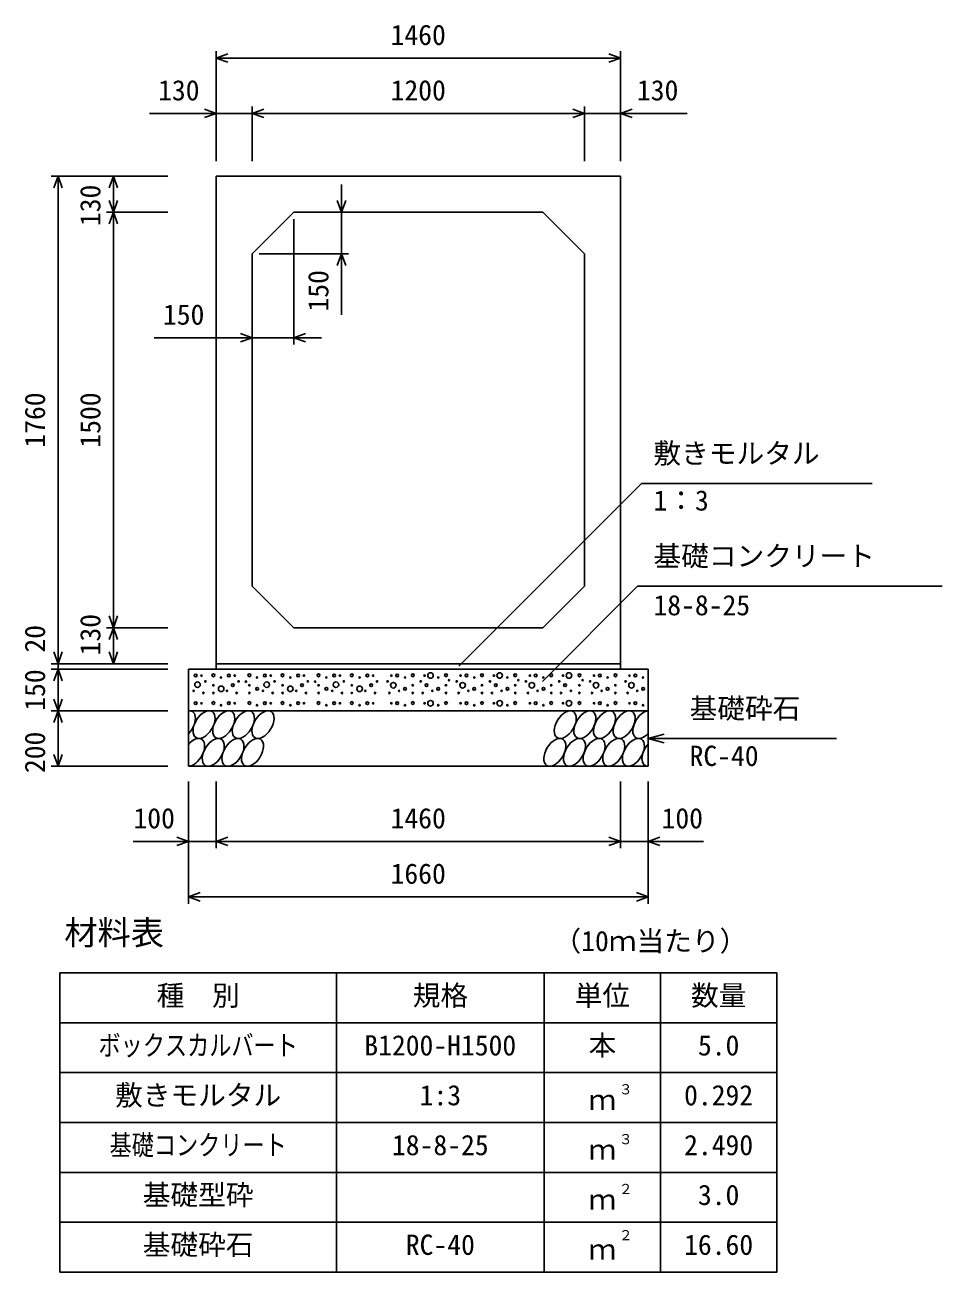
# Model space of a CAD drawing. Units: millimetres, scale not verified. Extents: x -50400 to 50400, y -17820 to 17820.
# Drawn here: x 36089 to 39402, y 65 to 4568 of the extents above; entities that cross this region are included whole.
import ezdxf
from ezdxf.enums import TextEntityAlignment as Align

# ---------------------------------------------------------------- set-up
doc = ezdxf.new("R2010")
doc.units = ezdxf.units.MM
doc.header["$LTSCALE"] = 60
for name, color, linetype, lineweight in [('0-0_DIM', 7, 'Continuous', 25), ('0-2_HATCH', 6, 'Continuous', 25), ('0-3_HYO', 3, 'Continuous', 25), ('0-4_HYO2', 4, 'Continuous', 25), ('0-5_OUTLINE', 3, 'Continuous', 25), ('0-7_TXT', 7, 'Continuous', 25)]:
    doc.layers.add(name, color=color, linetype=linetype, lineweight=lineweight)
doc.styles.add('ＭＳ ゴシック', font='')
doc.styles.get('ＭＳ ゴシック').set_extended_font_data('MS Gothic')

msp = doc.modelspace()

# ---------------------------------------------------------------- linework, layer by layer
at = {"layer": '0-0_DIM'}
for p, q in [((36779.98, 4473.78), (36779.98, 4076.89)), ((38239.98, 4473.78), (38239.98, 4076.89)), ((38239.98, 4448.78), (36779.98, 4448.78)), ((36539.24, 4248.78), (36779.98, 4248.78)), ((36909.98, 4248.78), (36779.98, 4248.78)), ((36909.98, 4273.78), (36909.98, 4076.89)), ((38109.98, 4248.78), (36909.98, 4248.78)), ((38109.98, 4273.78), (38109.98, 4076.89)), ((38109.98, 4248.78), (38239.98, 4248.78)), ((38480.73, 4248.78), (38239.98, 4248.78)), ((36183.88, 4021.89), (36604.98, 4021.89)), ((36208.88, 2261.89), (36208.88, 4021.89)), ((36408.88, 4021.89), (36408.88, 3891.89)), ((37232.46, 3991.89), (37232.46, 3891.89)), ((36383.88, 3891.89), (36604.98, 3891.89)), ((36408.88, 3891.89), (36408.88, 2391.89)), ((37232.46, 3741.89), (37232.46, 3891.89)), ((37059.98, 3866.89), (37059.98, 3413.87)), ((36934.98, 3741.89), (37257.46, 3741.89)), ((37232.46, 3741.89), (37232.46, 3521.01)), ((36555.88, 3438.87), (36909.98, 3438.87)), ((37059.98, 3438.87), (36909.98, 3438.87)), ((37059.98, 3438.87), (37159.98, 3438.87)), ((37656.2, 2252.55), (38316.48, 2912.83)), ((39148.89, 2912.83), (38316.48, 2912.83)), ((37958.01, 2198.16), (38302.07, 2542.22)), ((39401.62, 2542.22), (38302.07, 2542.22)), ((36383.88, 2391.89), (36604.98, 2391.89)), ((36408.88, 2261.89), (36408.88, 2391.89)), ((36183.88, 2261.89), (36604.98, 2261.89)), ((36208.88, 2261.89), (36208.88, 2241.89)), ((36183.88, 2241.89), (36604.98, 2241.89)), ((36208.88, 2241.89), (36208.88, 2091.89)), ((36183.88, 2091.89), (36604.98, 2091.89)), ((36208.88, 2091.89), (36208.88, 1891.89)), ((38339.98, 1991.89), (38397.94, 2007.42)), ((39019.79, 1991.89), (38339.98, 1991.89)), ((38339.98, 1991.89), (38397.94, 1976.36)), ((36183.88, 1891.89), (36604.98, 1891.89)), ((36679.98, 1395.28), (36679.98, 1836.89)), ((36779.98, 1595.28), (36779.98, 1836.89)), ((38239.98, 1595.28), (38239.98, 1836.89)), ((38239.98, 1595.28), (38239.98, 1836.89)), ((38339.98, 1395.28), (38339.98, 1836.89)), ((36480.44, 1620.28), (36679.98, 1620.28)), ((36779.98, 1620.28), (36679.98, 1620.28)), ((38239.98, 1620.28), (36779.98, 1620.28)), ((38339.98, 1620.28), (38239.98, 1620.28)), ((38539.53, 1620.28), (38339.98, 1620.28)), ((38339.98, 1420.28), (36679.98, 1420.28))]:
    msp.add_line(p, q, dxfattribs=at)
for points in [[(36822.27, 4464.17), (36779.98, 4448.78), (36822.27, 4433.39)], [(38197.7, 4464.17), (38239.98, 4448.78), (38197.7, 4433.39)], [(36737.7, 4264.17), (36779.98, 4248.78), (36737.7, 4233.39)], [(36952.27, 4264.17), (36909.98, 4248.78), (36952.27, 4233.39)], [(38067.7, 4264.17), (38109.98, 4248.78), (38067.7, 4233.39)], [(38282.27, 4264.17), (38239.98, 4248.78), (38282.27, 4233.39)], [(36224.27, 3979.6), (36208.88, 4021.89), (36193.49, 3979.6)], [(36424.27, 3979.6), (36408.88, 4021.89), (36393.49, 3979.6)], [(36424.27, 3934.17), (36408.88, 3891.89), (36393.49, 3934.17)], [(37247.85, 3934.17), (37232.46, 3891.89), (37217.07, 3934.17)], [(36424.27, 3849.6), (36408.88, 3891.89), (36393.49, 3849.6)], [(37247.85, 3699.6), (37232.46, 3741.89), (37217.07, 3699.6)], [(36867.7, 3454.26), (36909.98, 3438.87), (36867.7, 3423.48)], [(37102.27, 3454.26), (37059.98, 3438.87), (37102.27, 3423.48)], [(36424.27, 2434.17), (36408.88, 2391.89), (36393.49, 2434.17)], [(36424.27, 2349.6), (36408.88, 2391.89), (36393.49, 2349.6)], [(36224.27, 2304.17), (36208.88, 2261.89), (36193.49, 2304.17)], [(36424.27, 2304.17), (36408.88, 2261.89), (36393.49, 2304.17)], [(36224.27, 2199.6), (36208.88, 2241.89), (36193.49, 2199.6)], [(36224.27, 2134.17), (36208.88, 2091.89), (36193.49, 2134.17)], [(36224.27, 2049.6), (36208.88, 2091.89), (36193.49, 2049.6)], [(36224.27, 1934.17), (36208.88, 1891.89), (36193.49, 1934.17)], [(36637.7, 1635.67), (36679.98, 1620.28), (36637.7, 1604.88)], [(36822.27, 1635.67), (36779.98, 1620.28), (36822.27, 1604.88)], [(38197.7, 1635.67), (38239.98, 1620.28), (38197.7, 1604.88)], [(38382.27, 1635.67), (38339.98, 1620.28), (38382.27, 1604.88)], [(36722.27, 1435.67), (36679.98, 1420.28), (36722.27, 1404.88)], [(38297.7, 1435.67), (38339.98, 1420.28), (38297.7, 1404.88)]]:
    msp.add_lwpolyline(points, dxfattribs=at)
at = {"layer": '0-2_HATCH'}
for centre, radius in [((36706.02, 2219.07), 5), ((36727.05, 2219.07), 2.5), ((36769.95, 2219.94), 5), ((36797.99, 2212.06), 2.5), ((36826.02, 2219.07), 5), ((36847.05, 2219.07), 2.5), ((36899.95, 2219.94), 5), ((36927.99, 2212.06), 2.5), ((36956.02, 2219.07), 5), ((36977.05, 2219.07), 2.5), ((37019.95, 2219.94), 5), ((37047.99, 2212.06), 2.5), ((37076.02, 2219.07), 5), ((37097.05, 2219.07), 2.5), ((37149.95, 2219.94), 5), ((37177.99, 2212.06), 2.5), ((37206.02, 2219.07), 5), ((37227.05, 2219.07), 2.5), ((37269.95, 2219.94), 5), ((37297.99, 2212.06), 2.5), ((37326.02, 2219.07), 5), ((37347.05, 2219.07), 2.5), ((37412.91, 2219.07), 2.5), ((37433.94, 2219.07), 5), ((37461.98, 2212.06), 2.5), ((37490.01, 2219.94), 5), ((37532.91, 2219.07), 2.5), ((37553.94, 2219.07), 10), ((37581.98, 2212.06), 2.5), ((37610.01, 2219.94), 5), ((37662.91, 2219.07), 2.5), ((37683.94, 2219.07), 5), ((37711.98, 2212.06), 2.5), ((37740.01, 2219.94), 5), ((37782.91, 2219.07), 2.5), ((37803.94, 2219.07), 10), ((37831.98, 2212.06), 2.5), ((37860.01, 2219.94), 5), ((37912.91, 2219.07), 2.5), ((37933.94, 2219.07), 5), ((37961.98, 2212.06), 2.5), ((37990.01, 2219.94), 5), ((38032.91, 2219.07), 2.5), ((38053.94, 2219.07), 10), ((38091.84, 2219.94), 5), ((38144.73, 2219.07), 2.5), ((38165.76, 2219.07), 5), ((38193.8, 2212.06), 2.5), ((38221.84, 2219.94), 5), ((38272.79, 2219.07), 2.5), ((38293.83, 2219.07), 5), ((38321.86, 2212.06), 2.5), ((36699.01, 2163.91), 2.5), ((36712.56, 2186.05), 10), ((36741.07, 2198.05), 2.5), ((36769.95, 2184.05), 2.5), ((36797.99, 2170.92), 10), ((36819.01, 2163.91), 2.5), ((36840.04, 2184.05), 5), ((36861.07, 2198.05), 2.5), ((36887.53, 2197.15), 2.5), ((36899.95, 2184.05), 2.5), ((36927.99, 2170.92), 5), ((36949.01, 2163.91), 2.5), ((36962.56, 2186.05), 10), ((36991.07, 2198.05), 2.5), ((37019.95, 2184.05), 2.5), ((37047.99, 2170.92), 10), ((37069.01, 2163.91), 2.5), ((37090.04, 2184.05), 5), ((37111.07, 2198.05), 2.5), ((37137.53, 2197.15), 2.5), ((37149.95, 2184.05), 2.5), ((37177.99, 2170.92), 5), ((37199.01, 2163.91), 2.5), ((37212.56, 2186.05), 10), ((37241.07, 2198.05), 2.5), ((37269.95, 2184.05), 2.5), ((37297.99, 2170.92), 10), ((37319.01, 2163.91), 2.5), ((37340.04, 2184.05), 5), ((37361.07, 2198.05), 2.5), ((37398.89, 2198.05), 2.5), ((37419.92, 2184.05), 10), ((37440.95, 2163.91), 2.5), ((37461.98, 2170.92), 5), ((37490.01, 2184.05), 2.5), ((37518.89, 2198.05), 2.5), ((37539.92, 2184.05), 5), ((37560.95, 2163.91), 2.5), ((37581.98, 2170.92), 5), ((37610.01, 2184.05), 2.5), ((37621.35, 2202.37), 2.5), ((37648.89, 2198.05), 2.5), ((37669.92, 2184.05), 10), ((37690.95, 2163.91), 2.5), ((37711.98, 2170.92), 5), ((37740.01, 2184.05), 2.5), ((37768.89, 2198.05), 2.5), ((37789.92, 2184.05), 5), ((37810.95, 2163.91), 2.5), ((37831.98, 2170.92), 5), ((37860.01, 2184.05), 2.5), ((37871.35, 2202.37), 2.5), ((37898.89, 2198.05), 2.5), ((37919.92, 2184.05), 10), ((37940.95, 2163.91), 2.5), ((37961.98, 2170.92), 5), ((37990.01, 2184.05), 2.5), ((38018.89, 2198.05), 2.5), ((38039.92, 2184.05), 5), ((38060.95, 2163.91), 2.5), ((38091.84, 2184.05), 2.5), ((38103.18, 2202.37), 2.5), ((38130.71, 2198.05), 2.5), ((38151.74, 2184.05), 10), ((38172.77, 2163.91), 2.5), ((38193.8, 2170.92), 5), ((38221.84, 2184.05), 2.5), ((38258.78, 2198.05), 2.5), ((38279.81, 2184.05), 10), ((38300.83, 2163.91), 2.5), ((38321.86, 2170.92), 5), ((36706.02, 2119.07), 5), ((36727.05, 2119.07), 2.5), ((36734.06, 2156.04), 2.5), ((36769.95, 2119.94), 5), ((36769.95, 2156.04), 2.5), ((36826.02, 2119.07), 5), ((36847.05, 2119.07), 2.5), ((36854.06, 2156.04), 2.5), ((36899.95, 2119.94), 5), ((36899.95, 2156.04), 2.5), ((36956.02, 2119.07), 5), ((36977.05, 2119.07), 2.5), ((36984.06, 2156.04), 2.5), ((37019.95, 2119.94), 5), ((37019.95, 2156.04), 2.5), ((37076.02, 2119.07), 5), ((37097.05, 2119.07), 2.5), ((37104.06, 2156.04), 2.5), ((37149.95, 2119.94), 5), ((37149.95, 2156.04), 2.5), ((37206.02, 2119.07), 5), ((37227.05, 2119.07), 2.5), ((37234.06, 2156.04), 2.5), ((37269.95, 2119.94), 5), ((37269.95, 2156.04), 2.5), ((37326.02, 2119.07), 5), ((37347.05, 2119.07), 2.5), ((37354.06, 2156.04), 2.5), ((37405.9, 2156.04), 2.5), ((37412.91, 2119.07), 2.5), ((37433.94, 2119.07), 5), ((37490.01, 2119.94), 5), ((37490.01, 2156.04), 2.5), ((37525.9, 2156.04), 2.5), ((37532.91, 2119.07), 2.5), ((37553.94, 2119.07), 10), ((37610.01, 2119.94), 5), ((37610.01, 2156.04), 2.5), ((37655.9, 2156.04), 2.5), ((37662.91, 2119.07), 2.5), ((37683.94, 2119.07), 5), ((37740.01, 2119.94), 5), ((37740.01, 2156.04), 2.5), ((37775.9, 2156.04), 2.5), ((37782.91, 2119.07), 2.5), ((37803.94, 2119.07), 10), ((37860.01, 2119.94), 5), ((37860.01, 2156.04), 2.5), ((37905.9, 2156.04), 2.5), ((37912.91, 2119.07), 2.5), ((37933.94, 2119.07), 5), ((37990.01, 2119.94), 5), ((37990.01, 2156.04), 2.5), ((38025.9, 2156.04), 2.5), ((38032.91, 2119.07), 2.5), ((38053.94, 2119.07), 10), ((38091.84, 2119.94), 5), ((38091.84, 2156.04), 2.5), ((38137.72, 2156.04), 2.5), ((38144.73, 2119.07), 2.5), ((38165.76, 2119.07), 5), ((38221.84, 2119.94), 5), ((38221.84, 2156.04), 2.5), ((38265.79, 2156.04), 2.5), ((38272.79, 2119.07), 2.5), ((38293.83, 2119.07), 5), ((36797.99, 2112.06), 2.5), ((36927.99, 2112.06), 2.5), ((37047.99, 2112.06), 2.5), ((37177.99, 2112.06), 2.5), ((37297.99, 2112.06), 2.5), ((37461.98, 2112.06), 2.5), ((37581.98, 2112.06), 2.5), ((37711.98, 2112.06), 2.5), ((37831.98, 2112.06), 2.5), ((37961.98, 2112.06), 2.5), ((38193.8, 2112.06), 2.5), ((38321.86, 2112.06), 2.5)]:
    msp.add_circle(centre, radius, dxfattribs=at)
for centre, start_param, end_param in [((36665.33, 2041.88), 4.3355439, 6.7245934), ((38324.54, 2041.88), 0.4199491, 4.357003), ((36698.58, 1941.89), 3.4740877, 7.5860497), ((38357.79, 1941.89), 1.2805297, 3.4964223)]:
    msp.add_ellipse(centre, major_axis=(29.09, 47.08), ratio=0.5792, start_param=start_param, end_param=end_param, dxfattribs=at)
for centre in [(36736.29, 2041.88), (36807.24, 2041.88), (36878.2, 2041.88), (36949.15, 2041.88), (38040.71, 2041.88), (38111.67, 2041.88), (38182.63, 2041.88), (38253.58, 2041.88), (36769.53, 1941.89), (36840.49, 1941.89), (36911.45, 1941.89), (38003.01, 1941.89), (38073.96, 1941.89), (38144.92, 1941.89), (38215.87, 1941.89), (38286.83, 1941.89)]:
    msp.add_ellipse(centre, major_axis=(29.09, 47.08), ratio=0.5792, dxfattribs=at)
at = {"layer": '0-3_HYO'}
for p, q in [((37214.98, 1145.28), (37214.98, 65.28)), ((37964.98, 1145.28), (37964.98, 65.28)), ((38384.98, 1145.28), (38384.98, 65.28)), ((36214.98, 965.28), (38804.98, 965.28))]:
    msp.add_line(p, q, dxfattribs=at)
msp.add_lwpolyline([(36214.98, 65.28), (38804.98, 65.28), (38804.98, 1145.28), (36214.98, 1145.28)], close=True, dxfattribs=at)
at = {"layer": '0-4_HYO2'}
for p, q in [((36214.98, 785.28), (38804.98, 785.28)), ((36214.98, 605.28), (38804.98, 605.28)), ((36214.98, 425.28), (38804.98, 425.28)), ((36214.98, 245.28), (38804.98, 245.28))]:
    msp.add_line(p, q, dxfattribs=at)
at = {"layer": '0-5_OUTLINE'}
for p, q in [((38239.98, 4021.89), (36779.98, 4021.89)), ((36779.98, 2241.89), (36779.98, 4021.89)), ((38239.98, 2241.89), (38239.98, 4021.89)), ((37059.98, 3891.89), (36909.98, 3741.89)), ((37059.98, 3891.89), (37959.98, 3891.89)), ((38109.98, 3741.89), (37959.98, 3891.89)), ((36909.98, 3741.89), (36909.98, 2541.89)), ((38109.98, 3741.89), (38109.98, 2541.89)), ((37059.98, 2391.89), (36909.98, 2541.89)), ((37959.98, 2391.89), (38109.98, 2541.89)), ((37059.98, 2391.89), (37959.98, 2391.89)), ((38239.98, 2261.89), (36779.98, 2261.89)), ((36679.98, 2241.89), (36679.98, 1891.89)), ((36679.98, 2241.89), (38339.98, 2241.89)), ((38339.98, 2241.89), (38339.98, 1891.89)), ((36679.98, 2091.89), (38339.98, 2091.89)), ((36679.98, 1891.89), (38339.98, 1891.89))]:
    msp.add_line(p, q, dxfattribs=at)

# ---------------------------------------------------------------- texts
at = {"layer": '0-0_DIM', "style": 'ＭＳ ゴシック'}
for s, p in [('1460', (37409.98, 4473.78)), ('130', (36570.34, 4273.78)), ('1200', (37409.98, 4273.78)), ('130', (38299.62, 4273.78)), ('150', (36587.84, 3463.87)), ('敷きモルタル', (38359.33, 2962.83)), ('1：3', (38359.33, 2792.72)), ('基礎コンクリート', (38359.33, 2592.22)), ('18-8-25', (38359.33, 2414.59)), ('基礎砕石', (38489.72, 2041.89)), ('RC-40', (38489.72, 1870.51)), ('100', (36481.34, 1645.28)), ('1460', (37409.98, 1645.28)), ('100', (38388.62, 1645.28)), ('1660', (37409.98, 1445.28))]:
    msp.add_text(s, height=73.31, dxfattribs=at).set_placement(p, align=Align.BOTTOM_LEFT)
for s, p in [('130', (36383.88, 3841.89)), ('150', (37207.46, 3533.39)), ('1760', (36183.88, 3041.89)), ('1500', (36383.88, 3041.89)), ('130', (36383.88, 2291.89)), ('20', (36183.88, 2301.96)), ('150', (36183.88, 2091.89)), ('200', (36183.88, 1866.89))]:
    msp.add_text(s, height=73.31, rotation=90, dxfattribs=at).set_placement(p, align=Align.BOTTOM_LEFT)
at = {"layer": '0-7_TXT', "style": 'ＭＳ ゴシック'}
for s, height, p in [('材料表', 87.98, (36231.65, 1220.28)), ('（10ｍ当たり）', 73.31, (37998.31, 1201.94)), ('種\u3000別', 73.31, (36564.98, 1005.28)), ('規格', 73.31, (37489.98, 1005.28)), ('単位', 73.31, (38074.98, 1005.28)), ('数量', 73.31, (38494.98, 1005.28)), ('B1200-H1500', 73.31, (37314.98, 825.28)), ('本', 73.31, (38124.98, 825.28)), ('5.0', 73.31, (38519.98, 825.28)), ('敷きモルタル', 73.31, (36414.98, 645.28)), ('1:3', 73.31, (37514.98, 645.28)), ('３', 36.66, (38234.22, 695.89)), ('0.292', 73.31, (38469.98, 645.28)), ('ｍ', 73.31, (38124.98, 628.61)), ('18-8-25', 73.31, (37414.98, 465.28)), ('３', 36.66, (38234.22, 515.89)), ('2.490', 73.31, (38469.98, 465.28)), ('ｍ', 73.31, (38124.98, 448.61)), ('基礎型砕', 73.31, (36514.98, 285.28)), ('２', 36.66, (38234.22, 335.89)), ('3.0', 73.31, (38519.98, 285.28)), ('ｍ', 73.31, (38124.98, 268.61)), ('基礎砕石', 73.31, (36514.98, 105.28)), ('RC-40', 73.31, (37464.98, 105.28)), ('２', 36.66, (38234.22, 169.22)), ('16.60', 73.31, (38469.98, 105.28)), ('ｍ', 73.31, (38124.98, 88.61))]:
    msp.add_text(s, height=height, dxfattribs=at).set_placement(p, align=Align.BOTTOM_LEFT)
at = {"layer": '0-7_TXT', "style": 'ＭＳ ゴシック', "width": 0.8}
for s, p in [('ボックスカルバート', (36354.98, 825.28)), ('基礎コンクリート', (36394.98, 465.28))]:
    msp.add_text(s, height=73.31, dxfattribs=at).set_placement(p, align=Align.BOTTOM_LEFT)

doc.saveas('drawing.dxf')
